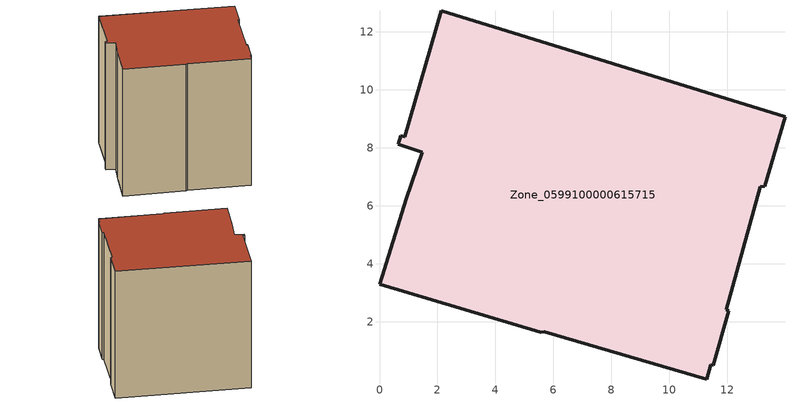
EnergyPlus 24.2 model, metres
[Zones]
Zone_0599100000615715
 floor ground (C_G): 12.06,2.39 11.51,0.5 11.43,0.51 11.29,0.02 5.69,1.65 5.57,1.64 0,3.29 0.93,6.24 1.47,7.84 0.64,8.12 0.73,8.42 0.88,8.38 2.13,12.72 13.99,9.08 13.3,6.68 13.14,6.65 11.96,2.42 z2.82
 wall outside (C_F): 0.88,8.38 0.73,8.42 0.64,8.12 1.47,7.84 0.93,6.24 0,3.29 5.57,1.64 5.69,1.65 11.29,0.02 11.43,0.51 11.51,0.5 12.06,2.39 11.96,2.42 13.14,6.65 13.3,6.68 13.99,9.08 2.13,12.72 0.88,8.38 z2.82:16.07
 roof outside (C_R): 13.14,6.65 13.3,6.68 13.99,9.08 2.13,12.72 0.88,8.38 0.73,8.42 0.64,8.12 1.47,7.84 0.93,6.24 0,3.29 5.57,1.64 5.69,1.65 11.29,0.02 11.43,0.51 11.51,0.5 12.06,2.39 11.96,2.42 z16.07
[BUILDING]
Pand.0599100000615715: North Axis=0; Terrain=City; Loads Convergence Tolerance Value=0.04; Temperature Convergence Tolerance Value=0.4; Solar Distribution=FullExterior; Maximum Number of Warmup Days=25; Minimum Number of Warmup Days=1
[Site:Location]
Rotterdam.The.Hague.AP_ZH_NLD Design_Conditions: Latitude=51.96; Longitude=4.45; Time Zone=1; Elevation=-4.5
[SITE:GROUNDTEMPERATURE:BUILDINGSURFACE]
18, 18, 18, 18, 18, 18, 18, 18, 18, 18, 18, 18
[MATERIAL] Thermal Absorptance=0.9; Solar Absorptance=0.7; Visible Absorptance=0.7
Name | Roughness | Thickness | Conductivity | Density | Specific Heat
G.TI.1946 | MediumSmooth | 0.15 | 1 | 540 | 1210
F.TI.1946 | Rough | 0.3 | 0.857143 | 1920 | 840
R.TI.1946 | MediumRough | 0.2 | 0.1 | 1500 | 1000
[CONSTRUCTION]
C_G: G.TI.1946
C_F: F.TI.1946
C_R: R.TI.1946
[ZONE]
Zone_0599100000615715: Type=1; Multiplier=1; Ceiling Height=Autocalculate; Volume=Autocalculate; Floor Area=autocalculate; Part of Total Floor Area=Yes
[ZONEINFILTRATION:DESIGNFLOWRATE]
Infil_Zone_0599100000615715: Zone or ZoneList or Space or SpaceList=Zone_0599100000615715; Schedule=AlwaysOn; Design Flow Rate Calculation Method=Flow/Area; Flow Rate per Floor Area=0.003; Constant Term Coefficient=1; Temperature Term Coefficient=0; Velocity Term Coefficient=0; Velocity Squared Term Coefficient=0
[HVACTEMPLATE:ZONE:IDEALLOADSAIRSYSTEM]
Zone_0599100000615715: Maximum Heating Supply Air Temperature=50; Minimum Cooling Supply Air Temperature=13; Maximum Heating Supply Air Humidity Ratio=0.0156; Minimum Cooling Supply Air Humidity Ratio=0.0077; Heating Limit=NoLimit; Cooling Limit=NoLimit; Dehumidification Control Type=ConstantSensibleHeatRatio; Cooling Sensible Heat Ratio=0.7; Dehumidification Setpoint=60; Humidification Control Type=None; Humidification Setpoint=30; Outdoor Air Method=None; Outdoor Air Flow Rate per Person=0.00944; Outdoor Air Flow Rate per Zone Floor Area=0; Outdoor Air Flow Rate per Zone=0; Demand Controlled Ventilation Type=None; Outdoor Air Economizer Type=NoEconomizer; Heat Recovery Type=None; Sensible Heat Recovery Effectiveness=0.7; Latent Heat Recovery Effectiveness=0.65
[ZONECONTROL:THERMOSTAT]
ThermostatControl_Zone_0599100000615715: Zone or ZoneList=Zone_0599100000615715; Control Type Schedule=DualSetpointControlType; Control 1=Thermostat_Zone_0599100000615715; Temperature Difference Between Cutout And Setpoint=0
[THERMOSTATSETPOINT:DUALSETPOINT]
Thermostat_Zone_0599100000615715: Heating Setpoint Temperature Schedule=HeatingSetpoint_Zone_0599100000615715; Cooling Setpoint Temperature Schedule=CoolingSetpoint_Zone_0599100000615715
[SCHEDULE:COMPACT]
HeatingSetpoint_Zone_0599100000615715: Through: 12/31, For: AllDays, Until: 24:00, 21
CoolingSetpoint_Zone_0599100000615715: Through: 12/31, For: AllDays, Until: 24:00, 24
DualSetpointControlType: Through: 12/31, For: AllDays, Until: 24:00, 4
AlwaysOn: Through: 12/31, For: AllDays, Until: 24:00, 1
